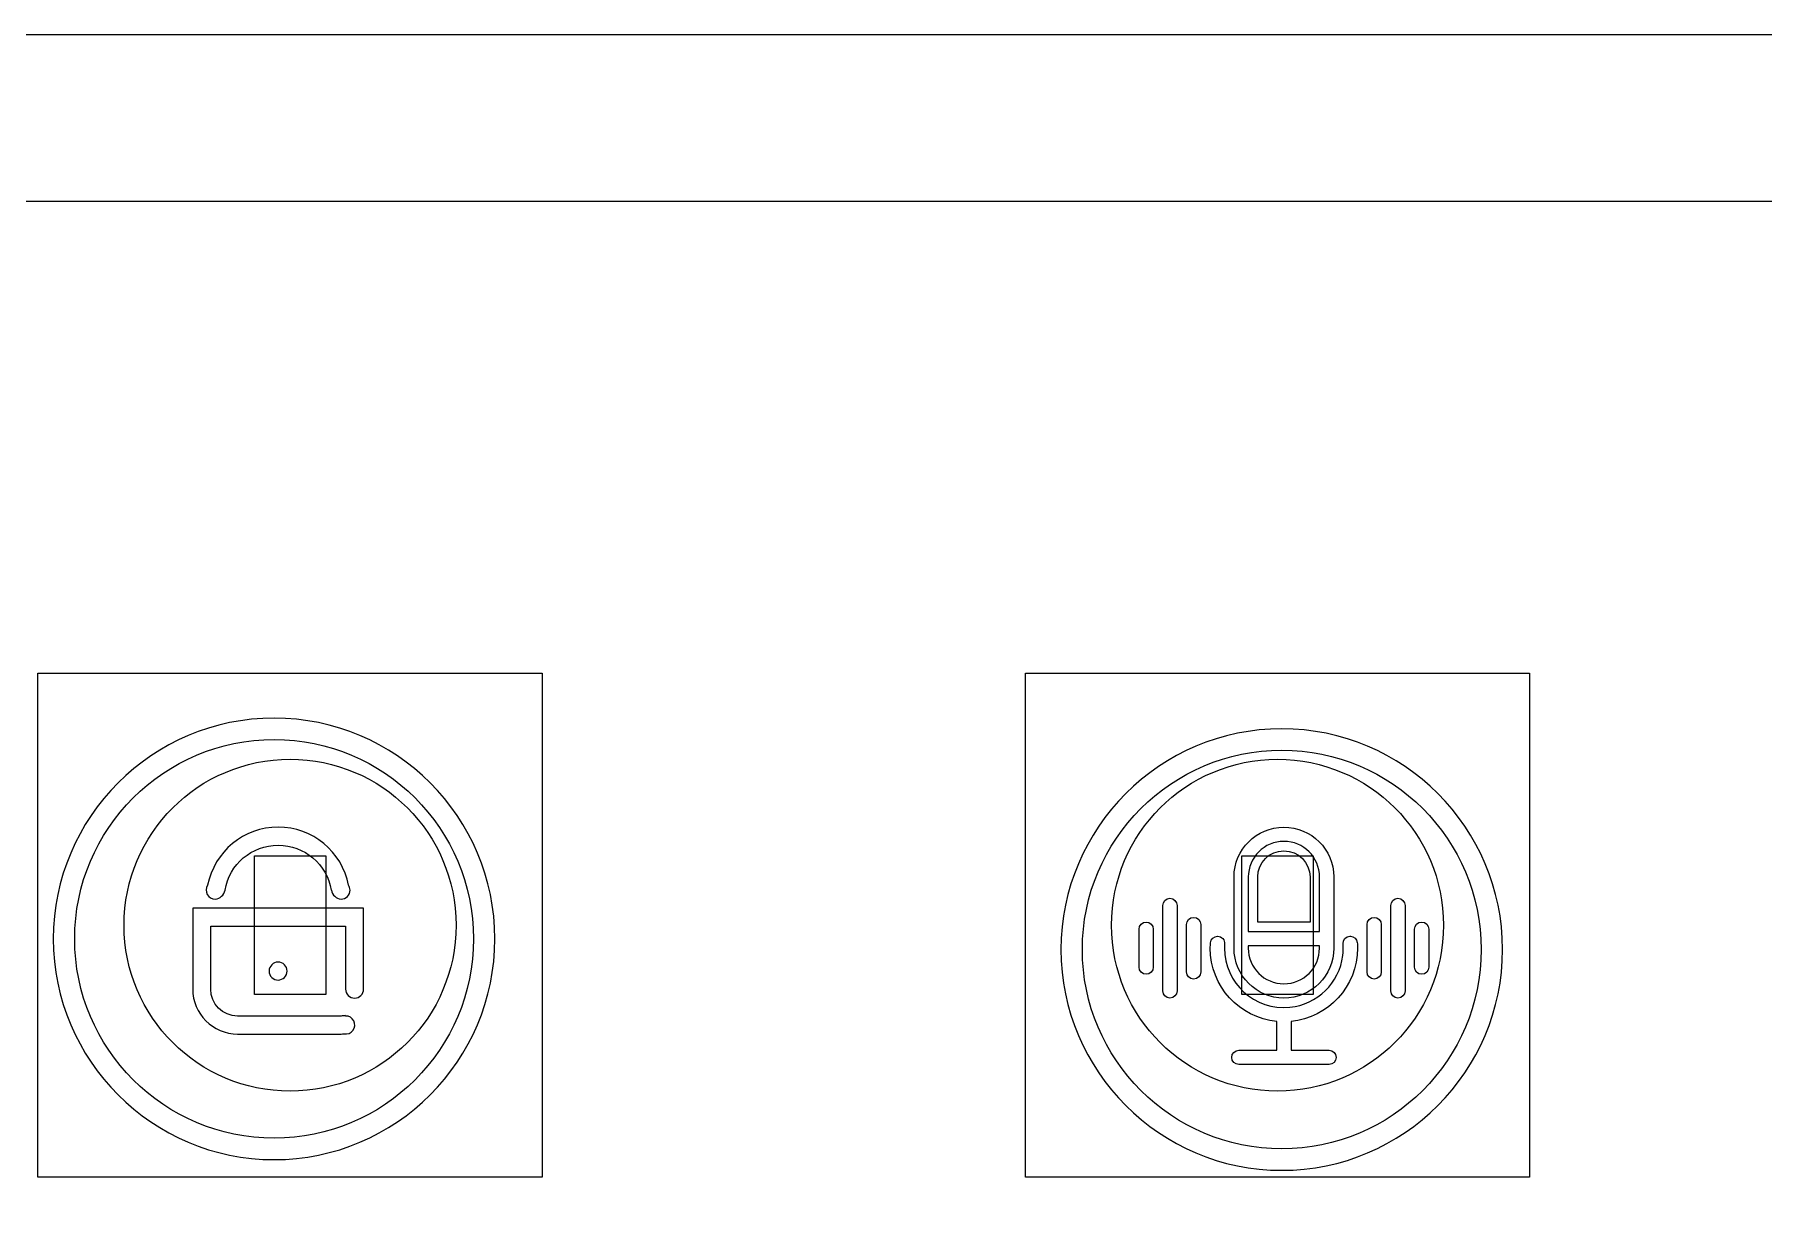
# Model space of a CAD drawing. Header units: millimetres. Extents: x 1003 to 1574, y -7 to 383.
# Drawn here: x 1047.26 to 1088.41, y 146.1 to 173.85 of the extents above; entities that cross this region are included whole.
import ezdxf

# ---------------------------------------------------------------- set-up
doc = ezdxf.new("R2010")
doc.units = ezdxf.units.MM
doc.layers.add('1', color=7, linetype='Continuous')
doc.layers.add('layer 1', color=7, linetype='Continuous')

# ---------------------------------------------------------------- blocks, each defined once
blk = doc.blocks.new('111')
at = {"layer": 'layer 1', "color": 1}
for points, knots in [([(581.58, 281.308), (574.092, 282.419), (568.226, 288.689), (567.735, 296.362), (567.735, 296.362), (567.735, 296.362), (567.735, 365.578), (567.735, 365.578), (567.735, 365.578), (568.277, 374.047), (575.367, 380.808), (583.958, 380.808), (583.958, 380.808), (583.958, 380.808), (760.978, 380.808), (760.978, 380.808), (760.978, 380.808), (769.919, 380.808), (777.235, 373.486), (777.235, 364.537), (777.235, 364.537), (777.235, 364.537), (777.235, 297.403), (777.235, 297.403), (777.235, 297.403), (777.235, 289.262), (771.181, 282.469), (763.356, 281.308), (763.356, 281.308), (763.356, 281.308), (581.58, 281.308), (581.58, 281.308)], [0, 0, 0, 0, 0.111111, 0.111111, 0.111111, 0.111111, 0.222222, 0.222222, 0.222222, 0.222222, 0.333333, 0.333333, 0.333333, 0.333333, 0.444444, 0.444444, 0.444444, 0.444444, 0.555556, 0.555556, 0.555556, 0.555556, 0.666667, 0.666667, 0.666667, 0.666667, 0.777778, 0.777778, 0.777778, 0.777778, 1, 1, 1, 1]), ([(613.344, 358.003), (610.447, 358.003), (608.09, 360.361), (608.09, 363.258), (608.09, 363.258), (608.09, 366.155), (610.447, 368.512), (613.344, 368.512), (613.344, 368.512), (616.241, 368.512), (618.598, 366.155), (618.598, 363.258), (618.598, 363.258), (618.598, 360.361), (616.241, 358.003), (613.344, 358.003)], [0, 0, 0, 0, 0.2, 0.2, 0.2, 0.2, 0.4, 0.4, 0.4, 0.4, 0.6, 0.6, 0.6, 0.6, 1, 1, 1, 1]), ([(637.325, 357.749), (634.428, 357.749), (632.071, 360.106), (632.071, 363.004), (632.071, 363.004), (632.071, 365.901), (634.428, 368.258), (637.325, 368.258), (637.325, 368.258), (640.223, 368.258), (642.58, 365.901), (642.58, 363.004), (642.58, 363.004), (642.58, 360.106), (640.223, 357.749), (637.325, 357.749)], [0, 0, 0, 0, 0.2, 0.2, 0.2, 0.2, 0.4, 0.4, 0.4, 0.4, 0.6, 0.6, 0.6, 0.6, 1, 1, 1, 1]), ([(613.344, 368.004), (610.727, 368.004), (608.598, 365.875), (608.598, 363.258), (608.598, 363.258), (608.598, 360.641), (610.727, 358.512), (613.344, 358.512), (613.344, 358.512), (615.961, 358.512), (618.09, 360.641), (618.09, 363.258), (618.09, 363.258), (618.09, 365.875), (615.961, 368.004), (613.344, 368.004)], [0, 0, 0, 0, 0.2, 0.2, 0.2, 0.2, 0.4, 0.4, 0.4, 0.4, 0.6, 0.6, 0.6, 0.6, 1, 1, 1, 1]), ([(637.325, 367.75), (634.708, 367.75), (632.579, 365.621), (632.579, 363.004), (632.579, 363.004), (632.579, 360.387), (634.708, 358.258), (637.325, 358.258), (637.325, 358.258), (639.943, 358.258), (642.072, 360.387), (642.072, 363.004), (642.072, 363.004), (642.072, 365.621), (639.943, 367.75), (637.325, 367.75)], [0, 0, 0, 0, 0.2, 0.2, 0.2, 0.2, 0.4, 0.4, 0.4, 0.4, 0.6, 0.6, 0.6, 0.6, 1, 1, 1, 1]), ([(614.938, 364.204), (614.821, 364.213), (614.726, 364.301), (614.708, 364.418), (614.708, 364.418), (614.708, 364.418), (614.705, 364.418), (614.705, 364.418), (614.705, 364.418), (614.601, 365.035), (614.067, 365.487), (613.44, 365.487), (613.44, 365.487), (612.814, 365.487), (612.279, 365.035), (612.176, 364.418), (612.176, 364.418), (612.176, 364.418), (612.176, 364.418), (612.176, 364.418), (612.176, 364.418), (612.157, 364.301), (612.06, 364.213), (611.943, 364.204), (611.943, 364.204), (611.864, 364.204), (611.792, 364.247), (611.755, 364.316), (611.755, 364.316), (611.717, 364.385), (611.721, 364.468), (611.763, 364.534), (611.763, 364.534), (611.92, 365.337), (612.623, 365.916), (613.44, 365.916), (613.44, 365.916), (614.258, 365.916), (614.961, 365.337), (615.118, 364.534), (615.118, 364.534), (615.137, 364.498), (615.149, 364.458), (615.152, 364.418), (615.152, 364.418), (615.152, 364.361), (615.13, 364.306), (615.09, 364.267), (615.09, 364.267), (615.049, 364.226), (614.995, 364.204), (614.938, 364.204)], [0, 0, 0, 0, 0.071429, 0.071429, 0.071429, 0.071429, 0.142857, 0.142857, 0.142857, 0.142857, 0.214286, 0.214286, 0.214286, 0.214286, 0.285714, 0.285714, 0.285714, 0.285714, 0.357143, 0.357143, 0.357143, 0.357143, 0.428571, 0.428571, 0.428571, 0.428571, 0.5, 0.5, 0.5, 0.5, 0.571429, 0.571429, 0.571429, 0.571429, 0.642857, 0.642857, 0.642857, 0.642857, 0.714286, 0.714286, 0.714286, 0.714286, 0.785714, 0.785714, 0.785714, 0.785714, 0.857143, 0.857143, 0.857143, 0.857143, 1, 1, 1, 1]), ([(637.376, 361.848), (638.029, 361.848), (638.563, 362.382), (638.563, 363.035), (638.563, 363.035), (638.563, 363.035), (638.563, 364.731), (638.563, 364.731), (638.563, 364.731), (638.563, 365.384), (638.029, 365.918), (637.376, 365.918), (637.376, 365.918), (636.723, 365.918), (636.189, 365.384), (636.189, 364.731), (636.189, 364.731), (636.189, 364.731), (636.189, 363.036), (636.189, 363.036), (636.189, 363.036), (636.189, 362.382), (636.723, 361.848), (637.376, 361.848)], [0, 0, 0, 0, 0.142857, 0.142857, 0.142857, 0.142857, 0.285714, 0.285714, 0.285714, 0.285714, 0.428571, 0.428571, 0.428571, 0.428571, 0.571429, 0.571429, 0.571429, 0.571429, 0.714286, 0.714286, 0.714286, 0.714286, 1, 1, 1, 1]), ([(636.528, 364.731), (636.528, 365.198), (636.91, 365.579), (637.376, 365.579), (637.376, 365.579), (637.842, 365.579), (638.224, 365.198), (638.224, 364.731), (638.224, 364.731), (638.224, 364.731), (638.224, 363.431), (638.224, 363.431), (638.224, 363.431), (638.224, 363.431), (636.528, 363.431), (636.528, 363.431), (636.528, 363.431), (636.528, 363.431), (636.528, 364.731), (636.528, 364.731)], [0, 0, 0, 0, 0.166667, 0.166667, 0.166667, 0.166667, 0.333333, 0.333333, 0.333333, 0.333333, 0.5, 0.5, 0.5, 0.5, 0.666667, 0.666667, 0.666667, 0.666667, 1, 1, 1, 1]), ([(637.376, 365.353), (637.034, 365.353), (636.754, 365.073), (636.754, 364.731), (636.754, 364.731), (636.754, 364.731), (636.754, 363.658), (636.754, 363.658), (636.754, 363.658), (636.754, 363.658), (637.998, 363.658), (637.998, 363.658), (637.998, 363.658), (637.998, 363.658), (637.998, 364.731), (637.998, 364.731), (637.998, 364.731), (637.998, 365.073), (637.718, 365.353), (637.376, 365.353)], [0, 0, 0, 0, 0.166667, 0.166667, 0.166667, 0.166667, 0.333333, 0.333333, 0.333333, 0.333333, 0.5, 0.5, 0.5, 0.5, 0.666667, 0.666667, 0.666667, 0.666667, 1, 1, 1, 1]), ([(634.663, 364.223), (634.57, 364.223), (634.493, 364.146), (634.493, 364.053), (634.493, 364.053), (634.493, 364.053), (634.493, 362.018), (634.493, 362.018), (634.493, 362.018), (634.493, 361.925), (634.57, 361.849), (634.663, 361.849), (634.663, 361.849), (634.756, 361.849), (634.832, 361.925), (634.832, 362.018), (634.832, 362.018), (634.832, 362.018), (634.832, 364.053), (634.832, 364.053), (634.832, 364.053), (634.832, 364.146), (634.756, 364.223), (634.663, 364.223)], [0, 0, 0, 0, 0.142857, 0.142857, 0.142857, 0.142857, 0.285714, 0.285714, 0.285714, 0.285714, 0.428571, 0.428571, 0.428571, 0.428571, 0.571429, 0.571429, 0.571429, 0.571429, 0.714286, 0.714286, 0.714286, 0.714286, 1, 1, 1, 1]), ([(640.089, 364.223), (639.996, 364.223), (639.92, 364.146), (639.92, 364.053), (639.92, 364.053), (639.92, 364.053), (639.92, 362.018), (639.92, 362.018), (639.92, 362.018), (639.92, 361.925), (639.996, 361.849), (640.089, 361.849), (640.089, 361.849), (640.182, 361.849), (640.258, 361.925), (640.258, 362.018), (640.258, 362.018), (640.258, 362.018), (640.258, 364.053), (640.258, 364.053), (640.258, 364.053), (640.259, 364.146), (640.182, 364.223), (640.089, 364.223)], [0, 0, 0, 0, 0.142857, 0.142857, 0.142857, 0.142857, 0.285714, 0.285714, 0.285714, 0.285714, 0.428571, 0.428571, 0.428571, 0.428571, 0.571429, 0.571429, 0.571429, 0.571429, 0.714286, 0.714286, 0.714286, 0.714286, 1, 1, 1, 1]), ([(615.259, 361.85), (615.203, 361.85), (615.148, 361.872), (615.108, 361.912), (615.108, 361.912), (615.068, 361.952), (615.046, 362.007), (615.046, 362.064), (615.046, 362.064), (615.046, 362.064), (615.046, 363.562), (615.046, 363.562), (615.046, 363.562), (615.046, 363.562), (611.835, 363.562), (611.835, 363.562), (611.835, 363.562), (611.835, 363.562), (611.835, 362.064), (611.835, 362.064), (611.835, 362.064), (611.835, 361.709), (612.123, 361.421), (612.477, 361.421), (612.477, 361.421), (612.477, 361.421), (614.938, 361.421), (614.938, 361.421), (614.938, 361.421), (614.974, 361.422), (615.01, 361.426), (615.046, 361.432), (615.046, 361.432), (615.046, 361.432), (615.046, 361.421), (615.046, 361.421), (615.046, 361.421), (615.127, 361.423), (615.202, 361.378), (615.24, 361.305), (615.24, 361.305), (615.277, 361.232), (615.269, 361.145), (615.221, 361.08), (615.221, 361.08), (615.172, 361.014), (615.09, 360.982), (615.01, 360.997), (615.01, 360.997), (614.986, 360.996), (614.962, 360.993), (614.938, 360.993), (614.938, 360.993), (614.938, 360.993), (612.477, 360.993), (612.477, 360.993), (612.477, 360.993), (611.886, 360.993), (611.407, 361.473), (611.407, 362.064), (611.407, 362.064), (611.407, 362.064), (611.407, 363.99), (611.407, 363.99), (611.407, 363.99), (611.407, 363.99), (615.474, 363.99), (615.474, 363.99), (615.474, 363.99), (615.474, 363.99), (615.474, 362.064), (615.474, 362.064), (615.474, 362.064), (615.474, 362.007), (615.451, 361.952), (615.411, 361.912), (615.411, 361.912), (615.371, 361.872), (615.316, 361.85), (615.259, 361.85)], [0, 0, 0, 0, 0.047619, 0.047619, 0.047619, 0.047619, 0.095238, 0.095238, 0.095238, 0.095238, 0.142857, 0.142857, 0.142857, 0.142857, 0.190476, 0.190476, 0.190476, 0.190476, 0.238095, 0.238095, 0.238095, 0.238095, 0.285714, 0.285714, 0.285714, 0.285714, 0.333333, 0.333333, 0.333333, 0.333333, 0.380952, 0.380952, 0.380952, 0.380952, 0.428571, 0.428571, 0.428571, 0.428571, 0.47619, 0.47619, 0.47619, 0.47619, 0.52381, 0.52381, 0.52381, 0.52381, 0.571429, 0.571429, 0.571429, 0.571429, 0.619048, 0.619048, 0.619048, 0.619048, 0.666667, 0.666667, 0.666667, 0.666667, 0.714286, 0.714286, 0.714286, 0.714286, 0.761905, 0.761905, 0.761905, 0.761905, 0.809524, 0.809524, 0.809524, 0.809524, 0.857143, 0.857143, 0.857143, 0.857143, 0.904762, 0.904762, 0.904762, 0.904762, 1, 1, 1, 1]), ([(635.228, 363.77), (635.135, 363.77), (635.059, 363.694), (635.059, 363.601), (635.059, 363.601), (635.059, 363.601), (635.059, 362.47), (635.059, 362.47), (635.059, 362.47), (635.059, 362.377), (635.135, 362.301), (635.228, 362.301), (635.228, 362.301), (635.321, 362.301), (635.397, 362.377), (635.397, 362.47), (635.397, 362.47), (635.397, 362.47), (635.397, 363.601), (635.397, 363.601), (635.397, 363.601), (635.398, 363.694), (635.321, 363.77), (635.228, 363.77)], [0, 0, 0, 0, 0.142857, 0.142857, 0.142857, 0.142857, 0.285714, 0.285714, 0.285714, 0.285714, 0.428571, 0.428571, 0.428571, 0.428571, 0.571429, 0.571429, 0.571429, 0.571429, 0.714286, 0.714286, 0.714286, 0.714286, 1, 1, 1, 1]), ([(639.524, 363.77), (639.431, 363.77), (639.355, 363.694), (639.355, 363.601), (639.355, 363.601), (639.355, 363.601), (639.355, 362.47), (639.355, 362.47), (639.355, 362.47), (639.355, 362.377), (639.431, 362.301), (639.524, 362.301), (639.524, 362.301), (639.617, 362.301), (639.693, 362.377), (639.693, 362.47), (639.693, 362.47), (639.693, 362.47), (639.693, 363.601), (639.693, 363.601), (639.693, 363.601), (639.693, 363.694), (639.617, 363.77), (639.524, 363.77)], [0, 0, 0, 0, 0.142857, 0.142857, 0.142857, 0.142857, 0.285714, 0.285714, 0.285714, 0.285714, 0.428571, 0.428571, 0.428571, 0.428571, 0.571429, 0.571429, 0.571429, 0.571429, 0.714286, 0.714286, 0.714286, 0.714286, 1, 1, 1, 1]), ([(634.097, 363.657), (634.004, 363.657), (633.928, 363.581), (633.928, 363.487), (633.928, 363.487), (633.928, 363.487), (633.928, 362.583), (633.928, 362.583), (633.928, 362.583), (633.928, 362.49), (634.004, 362.414), (634.097, 362.414), (634.097, 362.414), (634.19, 362.414), (634.267, 362.49), (634.267, 362.583), (634.267, 362.583), (634.267, 362.583), (634.267, 363.487), (634.267, 363.487), (634.267, 363.487), (634.268, 363.581), (634.191, 363.657), (634.097, 363.657)], [0, 0, 0, 0, 0.142857, 0.142857, 0.142857, 0.142857, 0.285714, 0.285714, 0.285714, 0.285714, 0.428571, 0.428571, 0.428571, 0.428571, 0.571429, 0.571429, 0.571429, 0.571429, 0.714286, 0.714286, 0.714286, 0.714286, 1, 1, 1, 1]), ([(639.128, 363.036), (639.128, 363.082), (639.126, 363.128), (639.122, 363.172), (639.122, 363.172), (639.114, 363.255), (639.045, 363.318), (638.96, 363.318), (638.96, 363.318), (638.96, 363.318), (638.945, 363.318), (638.945, 363.318), (638.945, 363.318), (638.85, 363.318), (638.778, 363.235), (638.785, 363.14), (638.785, 363.14), (638.792, 363.048), (638.79, 362.954), (638.778, 362.858), (638.778, 362.858), (638.698, 362.212), (638.168, 361.694), (637.52, 361.629), (637.52, 361.629), (636.675, 361.545), (635.963, 362.207), (635.963, 363.035), (635.963, 363.035), (635.963, 363.067), (635.963, 363.1), (635.966, 363.132), (635.966, 363.132), (635.973, 363.232), (635.898, 363.318), (635.798, 363.318), (635.798, 363.318), (635.711, 363.318), (635.637, 363.252), (635.63, 363.165), (635.63, 363.165), (635.625, 363.123), (635.624, 363.08), (635.624, 363.036), (635.624, 363.036), (635.624, 362.125), (636.318, 361.377), (637.207, 361.292), (637.207, 361.292), (637.207, 361.292), (637.207, 360.605), (637.207, 360.605), (637.207, 360.605), (637.207, 360.605), (636.302, 360.605), (636.302, 360.605), (636.302, 360.605), (636.209, 360.605), (636.133, 360.529), (636.133, 360.436), (636.133, 360.436), (636.133, 360.342), (636.209, 360.267), (636.302, 360.267), (636.302, 360.267), (636.302, 360.267), (638.449, 360.267), (638.449, 360.267), (638.449, 360.267), (638.544, 360.267), (638.619, 360.343), (638.619, 360.436), (638.619, 360.436), (638.619, 360.53), (638.543, 360.605), (638.449, 360.605), (638.449, 360.605), (638.449, 360.605), (637.545, 360.605), (637.545, 360.605), (637.545, 360.605), (637.545, 360.605), (637.545, 361.292), (637.545, 361.292), (637.545, 361.292), (638.433, 361.377), (639.128, 362.125), (639.128, 363.036)], [0, 0, 0, 0, 0.043478, 0.043478, 0.043478, 0.043478, 0.086957, 0.086957, 0.086957, 0.086957, 0.130435, 0.130435, 0.130435, 0.130435, 0.173913, 0.173913, 0.173913, 0.173913, 0.217391, 0.217391, 0.217391, 0.217391, 0.26087, 0.26087, 0.26087, 0.26087, 0.304348, 0.304348, 0.304348, 0.304348, 0.347826, 0.347826, 0.347826, 0.347826, 0.391304, 0.391304, 0.391304, 0.391304, 0.434783, 0.434783, 0.434783, 0.434783, 0.478261, 0.478261, 0.478261, 0.478261, 0.521739, 0.521739, 0.521739, 0.521739, 0.565217, 0.565217, 0.565217, 0.565217, 0.608696, 0.608696, 0.608696, 0.608696, 0.652174, 0.652174, 0.652174, 0.652174, 0.695652, 0.695652, 0.695652, 0.695652, 0.73913, 0.73913, 0.73913, 0.73913, 0.782609, 0.782609, 0.782609, 0.782609, 0.826087, 0.826087, 0.826087, 0.826087, 0.869565, 0.869565, 0.869565, 0.869565, 0.913043, 0.913043, 0.913043, 0.913043, 1, 1, 1, 1]), ([(640.654, 363.657), (640.561, 363.657), (640.485, 363.581), (640.485, 363.487), (640.485, 363.487), (640.485, 363.487), (640.485, 362.583), (640.485, 362.583), (640.485, 362.583), (640.485, 362.49), (640.561, 362.414), (640.654, 362.414), (640.654, 362.414), (640.748, 362.414), (640.824, 362.49), (640.824, 362.583), (640.824, 362.583), (640.824, 362.583), (640.824, 363.487), (640.824, 363.487), (640.824, 363.487), (640.824, 363.581), (640.748, 363.657), (640.654, 363.657)], [0, 0, 0, 0, 0.142857, 0.142857, 0.142857, 0.142857, 0.285714, 0.285714, 0.285714, 0.285714, 0.428571, 0.428571, 0.428571, 0.428571, 0.571429, 0.571429, 0.571429, 0.571429, 0.714286, 0.714286, 0.714286, 0.714286, 1, 1, 1, 1]), ([(636.528, 363.092), (636.528, 363.092), (638.223, 363.092), (638.223, 363.092), (638.223, 363.092), (638.223, 363.092), (638.223, 363.036), (638.223, 363.036), (638.223, 363.036), (638.223, 362.57), (637.842, 362.188), (637.375, 362.188), (637.375, 362.188), (636.909, 362.188), (636.527, 362.57), (636.527, 363.036), (636.527, 363.036), (636.527, 363.036), (636.527, 363.092), (636.527, 363.092), (636.527, 363.092), (636.527, 363.092), (636.528, 363.092), (636.528, 363.092)], [0, 0, 0, 0, 0.142857, 0.142857, 0.142857, 0.142857, 0.285714, 0.285714, 0.285714, 0.285714, 0.428571, 0.428571, 0.428571, 0.428571, 0.571429, 0.571429, 0.571429, 0.571429, 0.714286, 0.714286, 0.714286, 0.714286, 1, 1, 1, 1]), ([(613.226, 362.491), (613.226, 362.61), (613.322, 362.705), (613.44, 362.705), (613.44, 362.705), (613.559, 362.705), (613.654, 362.61), (613.654, 362.491), (613.654, 362.491), (613.654, 362.374), (613.559, 362.278), (613.44, 362.278), (613.44, 362.278), (613.384, 362.278), (613.329, 362.3), (613.289, 362.34), (613.289, 362.34), (613.249, 362.381), (613.226, 362.435), (613.226, 362.491)], [0, 0, 0, 0, 0.166667, 0.166667, 0.166667, 0.166667, 0.333333, 0.333333, 0.333333, 0.333333, 0.5, 0.5, 0.5, 0.5, 0.666667, 0.666667, 0.666667, 0.666667, 1, 1, 1, 1])]:
    blk.add_open_spline(points, degree=3, knots=knots, dxfattribs=at)

msp = doc.modelspace()

# ---------------------------------------------------------------- linework, layer by layer
at = {"layer": '1', "color": 7, "linetype": 'Continuous', "lineweight": 18}
for p, q in [((1005.951, 173.852), (1220.051, 173.852)), ((1047.345, 158.652), (1059.345, 158.652)), ((1047.345, 146.652), (1047.345, 158.652)), ((1059.345, 158.652), (1059.345, 146.652)), ((1070.845, 158.652), (1082.845, 158.652)), ((1070.845, 146.652), (1070.845, 158.652)), ((1082.845, 158.652), (1082.845, 146.652)), ((1052.495, 151.002), (1052.495, 154.302)), ((1052.495, 154.302), (1054.195, 154.302)), ((1054.195, 154.302), (1054.195, 151.002)), ((1075.995, 151.002), (1075.995, 154.302)), ((1075.995, 154.302), (1077.695, 154.302)), ((1077.695, 154.302), (1077.695, 151.002)), ((1054.195, 151.002), (1052.495, 151.002)), ((1077.695, 151.002), (1075.995, 151.002)), ((1059.345, 146.652), (1047.345, 146.652)), ((1082.845, 146.652), (1070.845, 146.652))]:
    msp.add_line(p, q, dxfattribs=at)
for centre in [(1053.345, 152.652), (1076.845, 152.652)]:
    msp.add_circle(centre, 3.95, dxfattribs=at)

# ---------------------------------------------------------------- block references
at = {"color": 3}
msp.add_blockref('111', (439.621, -210.93), dxfattribs=at)

doc.saveas('drawing.dxf')
